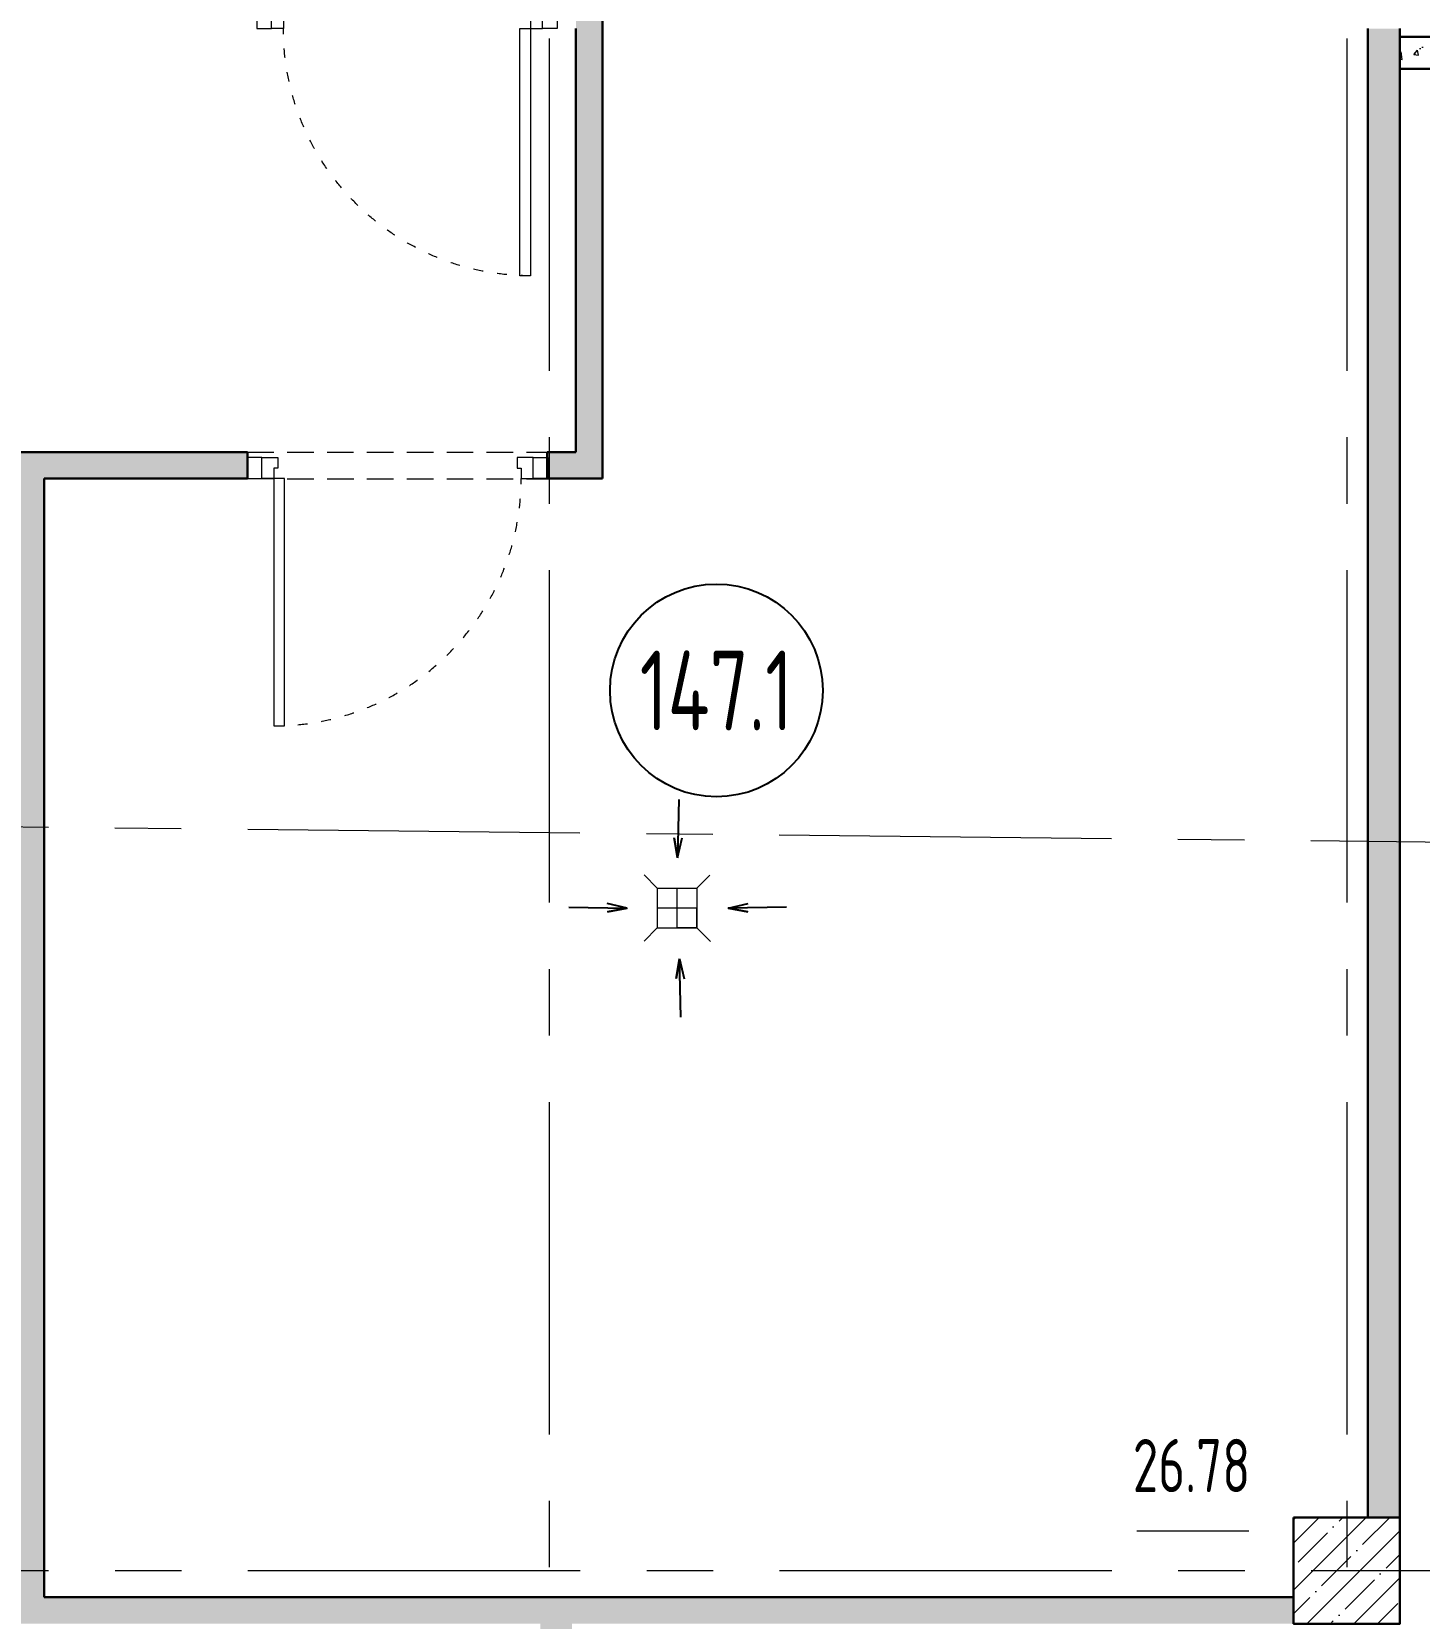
# Model space of a CAD drawing. Header units: millimetres. Extents: x -265044 to 366616, y 0 to 292181.
# Drawn here: x -205181 to -199961, y 100422 to 106389 of the extents above; entities that cross this region are included whole.
import ezdxf
from ezdxf import colors
from ezdxf.entities.mleader import LeaderData, LeaderLine
from ezdxf.enums import TextEntityAlignment as Align
from ezdxf.math import Vec2, Vec3

# ---------------------------------------------------------------- set-up
doc = ezdxf.new("R2010")
doc.units = ezdxf.units.MM
doc.header["$MEASUREMENT"] = 0
for name, pattern in [('ACAD_ISO03W100', [30, 12, -18]), ('ADSK_Штриховая_ш2 п1', [3, 2, -1]), ('CENTER', [2, 1.25, -0.25, 0.25, -0.25])]:
    doc.linetypes.add(name, pattern=pattern)
doc.layers.get('0').update_dxf_attribs({"color": 250, "lineweight": 9})
for name, color, linetype, lineweight in [('АР_Двери', 5, 'Continuous', 18), ('АР_Колонны', 5, 'Continuous', 30), ('АР_Колонны Штрих', 250, 'Continuous', 5), ('АР_Маркер экспликации', 239, 'Continuous', 13), ('АР_Номер помещения', 1, 'Continuous', 25), ('АР_Оси', 193, 'Continuous', 9), ('АР_Отметки', 250, 'Continuous', 15), ('АР_Перегородки газоблок', 165, 'Continuous', 30), ('АР_Перегородки газоблок_Штрих', 165, 'Continuous', 5), ('АР_Помещения_площадь', 19, 'Continuous', 9), ('АР_тонкая линия', 250, 'Continuous', 0)]:
    doc.layers.add(name, color=color, linetype=linetype, lineweight=lineweight)
doc.layers.add('ТХ_ВК_оборуд.ТХ', color=250, linetype='Continuous')
doc.layers.add('ТХ_ВК_трапы', color=5, linetype='Continuous')
doc.styles.add('ISOCPEUR', font='isocpeur.ttf', dxfattribs={"width": 0.7})
doc.styles.get("Standard").update_dxf_attribs({"font": 'isocpeur.ttf'})
pattern_1 = [(50, (0, 0), (215.17805, -18.82564), [22.5, -247.5]), (355, (0, 0), (-41.6254, 225.65764), [18, -198]), (100.45144, (17.93, -1.57), (173.55265, 206.832), [19.12206, -210.34263]), (46.1842, (0, 60), (320.1724, -49.65578), [33.75, -371.25]), (96.63564, (26.68, 55.86), (280.3986, 292.2356), [28.6831, -315.51413]), (351.18416, (0, 60), (280.3986, 292.2356), [27, -297]), (21, (30, 45), (179.07212, -120.78567), [22.5, -247.5]), (326, (30, 45), (72.9946, 217.54501), [18, -198]), (71.45144, (44.92, 34.93), (252.06671, 96.75935), [19.12206, -210.34263]), (37.5, (0, 0), (3.647957, 99.868156), [0, -195.6, 0, -201, 0, -198.75]), (7.5, (0, 0), (78.92086, 118.323514), [0, -114.6, 0, -191.1, 0, -75.75]), (327.5, (-66.9, 0), (160.14673, -6.766462), [0, -75, 0, -234, 0, -310.5]), (317.5, (-96.9, 0), (174.95585, 30.031495), [0, -97.5, 0, -155.4, 0, -220.5])]

# ---------------------------------------------------------------- blocks, each defined once
blk = doc.blocks.new('*U984')
at = {"color": 8}
for points in [[(0, 0), (0, -80), (55, -80), (55, 0), (0, 0)], [(55, -80), (55, 0), (115, 0), (115, -40), (100, -40), (100, -80), (55, -80)], [(1075, -80), (1075, 0), (1015, 0), (1015, -40), (1030, -40), (1030, -80), (1075, -80)], [(1130, 0), (1130, -80), (1075, -80), (1075, 0), (1130, 0)]]:
    blk.add_lwpolyline(points, dxfattribs=at)
blk.add_lwpolyline([(100, -80), (100, -1010), (140, -1010), (140, -80)], close=True, dxfattribs=at)
at = {"color": 8, "linetype": 'ACAD_ISO03W100', "ltscale": 3}
blk.add_arc((100, -80), 930, 270, 0, dxfattribs=at)
blk = doc.blocks.new('*U1037')
at = {"color": 8}
blk.add_lwpolyline([(-100, 80), (-100, 1010), (-140, 1010), (-140, 80)], close=True, dxfattribs=at)
for points in [[(-1130, 0), (-1130, 80), (-1075, 80), (-1075, 0), (-1130, 0)], [(-1075, 80), (-1075, 0), (-1015, 0), (-1015, 40), (-1030, 40), (-1030, 80), (-1075, 80)], [(-55, 80), (-55, 0), (-115, 0), (-115, 40), (-100, 40), (-100, 80), (-55, 80)], [(0, 0), (0, 80), (-55, 80), (-55, 0), (0, 0)]]:
    blk.add_lwpolyline(points, dxfattribs=at)
at = {"color": 8, "linetype": 'ACAD_ISO03W100', "ltscale": 3}
blk.add_arc((-100, 80), 930, 90, 180, dxfattribs=at)
blk = doc.blocks.new('*U915')
at = {"layer": 'АР_Номер помещения', "color": 8}
blk.add_circle((-1420.8, -700.2), 400, dxfattribs=at)
at = {"layer": 'АР_Помещения_площадь', "color": 8}
blk.add_line((583, -3861.9), (160.7, -3861.9), dxfattribs=at)
at = {"color": 8, "style": 'ISOCPEUR', "width": 0.7, "flags": 1}
blk.add_attdef('КАТЕГОРИЯ', (-499.2, -2092.2), '', height=250, dxfattribs=at)
at = {"layer": 'АР_Номер помещения', "color": 8, "style": 'ISOCPEUR', "width": 0.7}
blk.add_attdef('НОМЕР_ПОМЕЩЕНИЯ', text='', height=300, dxfattribs=at).set_placement((-1420.8, -700.2), align=Align.MIDDLE_CENTER)
at = {"layer": 'АР_Помещения_площадь', "color": 8, "lineweight": 30, "width": 0.7, "flags": 104}
blk.add_attdef('ИМЯ_ПОМЕЩЕНИЯ', text='', height=100, dxfattribs=at).set_placement((157.6, 1217.1), align=Align.MIDDLE_CENTER)
at = {"layer": 'АР_Помещения_площадь', "color": 8, "style": 'ISOCPEUR', "width": 0.7}
blk.add_attdef('ПЛОЩАДЬ_ПОМЕЩЕНИЯ', text='', height=200, dxfattribs=at).set_placement((587.9, -3615.3), align=Align.MIDDLE_RIGHT)
blk = doc.blocks.new('_DotSmall')
at = {"color": 8, "linetype": 'ByBlock', "const_width": 0.5}
blk.add_lwpolyline([(-0.0625, 0, 1), (0.0625, 0, 1)], format="xyb", close=True, dxfattribs=at)
blk = doc.blocks.new('Трап ТХ')
at = {"layer": 'ТХ_ВК_трапы', "color": 8, "lineweight": 0}
for p, q in [((305243.2, -196674.3), (305292.9, -196724.5)), ((305292.9, -196724.5), (305292.9, -196874.5)), ((305292.9, -196724.5), (305442.2, -196724.5)), ((305367.6, -196874.5), (305367.6, -196724.5)), ((305491.2, -196675.5), (305442.2, -196724.5)), ((305442.2, -196724.5), (305442.2, -196874.5)), ((305442.2, -196799.5), (305292.9, -196799.5)), ((305442.2, -196874.5), (305442.2, -196799.5)), ((305243.2, -196924.3), (305292.9, -196874.5)), ((305292.9, -196874.5), (305442.2, -196874.5)), ((305442.2, -196874.5), (305367.6, -196874.5)), ((305493.2, -196925.5), (305442.2, -196874.5))]:
    blk.add_line(p, q, dxfattribs=at)
blk = doc.blocks.new('A$C985b353d')
at = {"layer": 'ТХ_ВК_трапы', "color": 8, "ltscale": 100}
for p, q in [((6.4, 408.7), (2.2, 189.2)), ((2.2, 189.2), (-11.2, 263.5)), ((-11.2, 263.5), (2.2, 189.2)), ((2.2, 189.2), (19.8, 264.3)), ((-407.4, 3.3), (-187.9, -0.9)), ((-187.9, -0.9), (-263, 16.7)), ((192.3, -0.9), (267.4, 16.7)), ((411.8, 3.3), (192.3, -0.9)), ((-187.9, -0.9), (-262.2, -14.3)), ((-262.2, -14.3), (-187.9, -0.9)), ((192.3, -0.9), (266.6, -14.3)), ((266.6, -14.3), (192.3, -0.9)), ((9.7, -190.8), (-3.8, -265.2)), ((-3.8, -265.2), (9.7, -190.8)), ((13.8, -410.3), (9.7, -190.8)), ((9.7, -190.8), (27.3, -265.9))]:
    blk.add_line(p, q, dxfattribs=at)

msp = doc.modelspace()

# ---------------------------------------------------------------- hatches: boundary and pattern name
at = {"layer": 'АР_Колонны Штрих', "ltscale": 100}
h = msp.add_hatch(dxfattribs=at)
h.set_pattern_fill('ANSI35', color=8, scale=500)
h.set_pattern_definition([(45, (-1157486.01, 140672.16), (-88.388348, 88.388348), []), (45, (-1157397.63, 140672.16), (-88.388348, 88.388348), [156.25, -31.25, 0, -31.25])])
h.paths.add_polyline_path([(-200033.9, 100800.7), (-200433.9, 100800.7), (-200433.9, 100400.7), (-200033.9, 100400.7)])
at = {"layer": 'АР_Перегородки газоблок_Штрих', "ltscale": 100}
h = msp.add_hatch(dxfattribs=at)
h.set_pattern_fill('AR-CONC', color=8, scale=30)
h.set_pattern_definition(pattern_1)
h.paths.add_polyline_path([(-210461.8, 109734.7), (-210361.8, 109634.7)], flags=17)
h.paths.add_polyline_path([(-201173.4, 109734.7), (-201293.4, 109734.7), (-210461.8, 109734.7), (-210361.8, 109634.7), (-202922.4, 109634.7), (-202922.4, 109061.2), (-202922.4, 108895.3), (-200153.9, 108895.3), (-200153.9, 106920.6), (-203133.9, 106920.6), (-203133.9, 104807.7), (-203241.9, 104807.7), (-203241.9, 104707.7), (-203033.9, 104707.7), (-203033.9, 106800.7), (-200033.9, 106800.7), (-200033.9, 110700.9), (-201173.4, 110702.5), (-201293.4, 110702.5), (-201293.4, 109734.7), (-201173.4, 109734.7), (-201173.4, 110062.1), (-201173.4, 110581.1), (-201173.4, 110582.5), (-200153.9, 110581.1), (-200153.9, 109015.3), (-201173.4, 109015.3)])
h.paths.add_polyline_path([(-201293.4, 109634.7), (-201293.4, 109014.7), (-202822.4, 109014.7), (-202822.4, 109634.7)], flags=16)
h.paths.add_polyline_path([(-202970, 109634.7), (-202849.5, 109634.7)], flags=17)
h = msp.add_hatch(dxfattribs=at)
h.set_pattern_fill('AR-CONC', color=8, scale=30)
h.set_pattern_definition(pattern_1)
h.paths.add_polyline_path([(-200034.1, 106400.7), (-200154.1, 106400.7), (-200154.1, 100800.7), (-200034.1, 100800.7)])
h = msp.add_hatch(dxfattribs=at)
h.set_pattern_fill('AR-CONC', color=8, scale=30)
h.set_pattern_definition(pattern_1)
h.paths.add_polyline_path([(-200033.9, 106369.4), (-200033.9, 106249.4), (-199595.8, 106249.4), (-199595.8, 106369.4)])
h = msp.add_hatch(dxfattribs=at)
h.set_pattern_fill('AR-CONC', color=8, scale=30)
h.set_pattern_definition(pattern_1)
h.paths.add_polyline_path([(-204369.9, 104807.7), (-204613.1, 104807.7), (-206233.9, 104807.7), (-206233.9, 104707.7), (-205234.4, 104707.7), (-205234.4, 103398.1), (-205134.4, 103397.1), (-205134.4, 104707.7), (-204369.9, 104707.7)])
h.paths.add_polyline_path([(-206233.9, 104807.7), (-208007.7, 104807.7), (-208007.6, 104477.3), (-207907.6, 104477.3), (-207907.7, 104707.7), (-206233.9, 104707.7)])
h.paths.add_polyline_path([(-206233.9, 102892.2), (-207907.7, 102892.2), (-207907.7, 103347.3), (-208007.7, 103347.3), (-208007.7, 102729), (-207907.7, 102729), (-207907.7, 102792.2), (-206233.9, 102792.2)])
h.paths.add_polyline_path([(-205134.4, 103397.1), (-205234.4, 103398.1), (-205234.4, 102892.2), (-206233.9, 102892.2), (-206233.9, 102792.2), (-205234.4, 102792.2), (-205234.4, 100500.7), (-205134.4, 100500.7)])
h = msp.add_hatch(dxfattribs=at)
h.set_pattern_fill('AR-CONC', color=8, scale=30)
h.set_pattern_definition(pattern_1)
h.paths.add_polyline_path([(-200433.9, 100500.7), (-203233.8, 100500.7), (-203233.9, 99100.7), (-203148.1, 99100.7), (-203148.1, 100400.7), (-200433.9, 100400.7)])
h.paths.add_polyline_path([(-203233.8, 100500.7), (-206033.9, 100500.7), (-206033.9, 100400.7), (-203268.1, 100400.7), (-203268, 99800.7), (-203268, 99100.7), (-203233.9, 99100.7)])
h.paths.add_polyline_path([(-203148.1, 99100.7), (-203268.1, 99100.7), (-203268, 96390.7), (-204900.9, 96390.7), (-204900.9, 96270.7), (-203064, 96270.7), (-203064, 96350.7), (-203063.9, 96390.7), (-203148, 96390.7)])

# ---------------------------------------------------------------- linework, layer by layer
at = {"layer": 'АР_Колонны', "color": 8, "ltscale": 100}
msp.add_lwpolyline([(-200433.9, 100800.7), (-200033.9, 100800.7), (-200033.9, 100400.7), (-200433.9, 100400.7)], close=True, dxfattribs=at)
at = {"layer": 'АР_Оси', "color": 8, "linetype": 'CENTER', "ltscale": 1000}
for p, q in [((-203233.9, 134363.2), (-203233.8, 80207.5)), ((-200233.9, 134363.2), (-200233.9, 78630.8)), ((-224367.6, 103600.7), (-196974, 103310.7)), ((-224367.6, 100600.7), (-141189.2, 100600.7))]:
    msp.add_line(p, q, dxfattribs=at)
at = {"layer": 'АР_Перегородки газоблок', "color": 8, "ltscale": 100}
for p, q in [((-203133.9, 104807.7), (-203133.9, 106400.7)), ((-200033.9, 106249.4), (-199595.8, 106249.4)), ((-203241.9, 104707.7), (-203241.9, 104807.7)), ((-203241.9, 104807.7), (-203133.9, 104807.7)), ((-203241.9, 104707.7), (-203033.9, 104707.7))]:
    msp.add_line(p, q, dxfattribs=at)
for points in [[(-200033.9, 110701), (-200033.9, 106800.7), (-203033.9, 106800.7), (-203033.9, 104707.7)], [(-200153.9, 106400.7), (-200153.9, 104687.7)], [(-200033.9, 106400.7), (-200033.9, 100800.7)], [(-200033.9, 106369.4), (-199595.8, 106369.4)], [(-208007.7, 104807.7), (-204369.9, 104807.7)], [(-204613.1, 104807.7), (-204369.9, 104807.7)], [(-204369.9, 104807.7), (-204369.9, 104707.7)], [(-205134.4, 100500.7), (-205134.4, 104707.7)], [(-205134.4, 104707.7), (-204369.9, 104707.7)], [(-200153.9, 104687.7), (-200153.9, 100800.7)], [(-205134.4, 100500.7), (-200433.9, 100500.7)]]:
    msp.add_lwpolyline(points, dxfattribs=at)
at = {"layer": 'АР_тонкая линия', "color": 8, "linetype": 'ADSK_Штриховая_ш2 п1', "ltscale": 50}
for p, q in [((-204370, 104807.7), (-203239.9, 104807.5)), ((-204369.9, 104707.7), (-203239.9, 104707.2))]:
    msp.add_line(p, q, dxfattribs=at)

# ---------------------------------------------------------------- block references
at = {"layer": 'АР_Двери', "color": 8, "xscale": -1, "rotation": 180}
msp.add_blockref('*U1037', (-203204.4, 106480.7), dxfattribs=at)
at = {"layer": 'АР_Двери', "color": 8}
msp.add_blockref('*U984', (-204369.9, 104787.7), dxfattribs=at)
at = {"layer": 'АР_Маркер экспликации', "color": 8}
ref = msp.add_blockref('*U915', (-201184.5, 104611.3), dxfattribs=at)
ref.add_attrib('НОМЕР_ПОМЕЩЕНИЯ', '147.1', dxfattribs={"layer": 'АР_Номер помещения', "color": 8, "height": 300, "style": 'ISOCPEUR', "width": 0.7}).set_placement((-202605.2, 103911), align=Align.MIDDLE_CENTER)
ref.add_attrib('ПЛОЩАДЬ_ПОМЕЩЕНИЯ', '26.78', dxfattribs={"layer": 'АР_Помещения_площадь', "color": 8, "height": 200, "style": 'ISOCPEUR', "width": 0.7}).set_placement((-200596.6, 100995.9), align=Align.MIDDLE_RIGHT)
at = {"layer": 'АР_тонкая линия', "color": 8, "ltscale": 500}
msp.add_blockref('A$C985b353d', (-202753.3, 103092.8), dxfattribs=at)
at = {"layer": 'ТХ_ВК_оборуд.ТХ', "color": 8}
msp.add_blockref('Трап ТХ', (-508120.8, 299892.3), dxfattribs=at)

# ---------------------------------------------------------------- leaders
at = {"layer": 'АР_Отметки', "color": 8}
ml = msp.add_multileader_mtext('Standard', dxfattribs=at)
ml.set_content('%%P0,000', color=8, style='ISOCPEUR')
ml.set_leader_properties(color=8, linetype='Continuous', lineweight=-1)
ml.set_arrow_properties(name='DOTSMALL')
ml.build(insert=Vec2(0, 0))
ml.multileader.update_dxf_attribs({"has_text_frame": 1, "text_left_attachment_type": 4, "text_right_attachment_type": 4, "dogleg_length": 100, "arrow_head_size": 180})
ctx = ml.context
ctx.base_point, ctx.char_height, ctx.arrow_head_size, ctx.landing_gap_size, ctx.plane_origin = Vec3(-202684.2, 121780.9, -0.2), 250, 180, 50, Vec3(-205755.3, 120191.3, -0.2)
ctx.left_attachment, ctx.right_attachment = 4, 4
notes = []
notes.append((ctx, [(0, (0, 0, 0), (0, 0), (1, 0), 1, [])]))
ctx.mtext.insert, ctx.mtext.width, ctx.mtext.line_spacing_style, ctx.mtext.flow_direction = Vec3(-202634.2, 122114.2, -0.2), 852.697, 2, 5
ml = msp.add_multileader_mtext('Standard', dxfattribs=at)
ml.set_content('%%P0,000', color=8, style='ISOCPEUR')
ml.set_leader_properties(color=8, linetype='Continuous', lineweight=-1)
ml.set_arrow_properties(name='DOTSMALL')
ml.build(insert=Vec2(0, 0))
ml.multileader.update_dxf_attribs({"has_text_frame": 1, "text_left_attachment_type": 4, "text_right_attachment_type": 4, "dogleg_length": 100, "arrow_head_size": 180})
ctx = ml.context
ctx.base_point, ctx.char_height, ctx.arrow_head_size, ctx.landing_gap_size, ctx.plane_origin = Vec3(-210956.5, 105207.4), 250, 180, 50, Vec3(-213117.7, 104258.7)
ctx.left_attachment, ctx.right_attachment = 4, 4
notes.append((ctx, [(0, (0, 0, 0), (0, 0), (1, 0), 1, [])]))
ctx.mtext.insert, ctx.mtext.width, ctx.mtext.line_spacing_style, ctx.mtext.flow_direction = Vec3(-210906.5, 105540.8), 852.697, 2, 5
ml = msp.add_multileader_mtext('Standard', dxfattribs=at)
ml.set_content('%%P0,000', color=8, style='ISOCPEUR')
ml.set_leader_properties(color=8, linetype='Continuous', lineweight=-1)
ml.set_arrow_properties(name='DOTSMALL')
ml.build(insert=Vec2(0, 0))
ml.multileader.update_dxf_attribs({"has_text_frame": 1, "text_left_attachment_type": 4, "text_right_attachment_type": 4, "dogleg_length": 100, "arrow_head_size": 180})
ctx = ml.context
ctx.base_point, ctx.char_height, ctx.arrow_head_size, ctx.landing_gap_size, ctx.plane_origin = Vec3(-214349.8, 102516.7), 250, 180, 50, Vec3(-217420.9, 100927.1)
ctx.left_attachment, ctx.right_attachment = 4, 4
notes.append((ctx, [(0, (0, 0, 0), (0, 0), (1, 0), 1, [])]))
ctx.mtext.insert, ctx.mtext.width, ctx.mtext.line_spacing_style, ctx.mtext.flow_direction = Vec3(-214299.8, 102850), 852.697, 2, 5
ml = msp.add_multileader_mtext('Standard', dxfattribs=at)
ml.set_content('-2,500', color=8, style='ISOCPEUR')
ml.set_leader_properties(color=8, linetype='Continuous', lineweight=-1)
ml.set_arrow_properties(name='DOTSMALL')
ml.build(insert=Vec2(0, 0))
ml.multileader.update_dxf_attribs({"has_text_frame": 1, "text_left_attachment_type": 4, "text_right_attachment_type": 4, "dogleg_length": 100, "arrow_head_size": 180})
ctx = ml.context
ctx.base_point, ctx.char_height, ctx.arrow_head_size, ctx.landing_gap_size, ctx.plane_origin = Vec3(-213774.6, 100681.9), 250, 180, 50, Vec3(-215935.9, 100090.7)
ctx.left_attachment, ctx.right_attachment = 4, 4
notes.append((ctx, [(0, (0, 0, 0), (0, 0), (1, 0), 1, [])]))
ctx.mtext.insert, ctx.mtext.width, ctx.mtext.line_spacing_style, ctx.mtext.flow_direction = Vec3(-213724.6, 101015.2), 852.697, 2, 5
for ctx, leaders in notes:
    for number, flags, end, landing, length, lines in leaders:
        leader = LeaderData()
        leader.index, (leader.has_last_leader_line, leader.has_dogleg_vector, leader.attachment_direction) = number, flags
        leader.last_leader_point, leader.dogleg_vector, leader.dogleg_length = Vec3(end), Vec3(landing), length
        for number, points, colour, breaks in lines:
            line = LeaderLine()
            line.index, line.vertices, line.color, line.breaks = number, Vec3.list(points), colors.encode_raw_color(colour), breaks
            leader.lines.append(line)
        ctx.leaders.append(leader)

doc.saveas('drawing.dxf')
